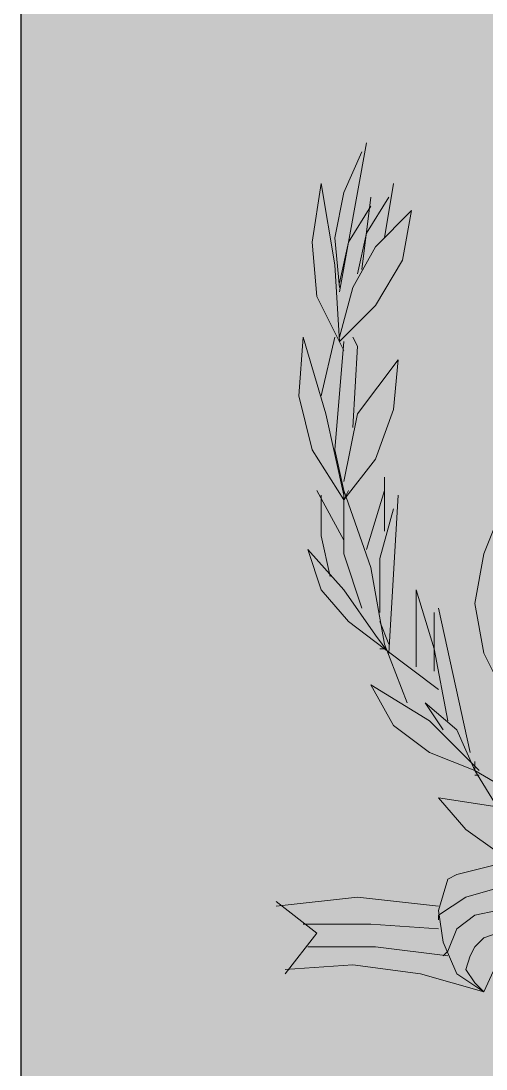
# Model space of a CAD drawing. Header units: inches. Extents: x 13.1 to 77.9, y 9.9 to 37.9.
# Drawn here: x 14.157 to 14.593, y 35.929 to 36.911 of the extents above; entities that cross this region are included whole.
import ezdxf

# ---------------------------------------------------------------- set-up
doc = ezdxf.new("R2010")
doc.units = ezdxf.units.IN
doc.header["$MEASUREMENT"] = 0
doc.layers.add('F_Layer01', color=7, linetype='Continuous')
doc.layers.add('F_NUEVA', color=43, linetype='Continuous', lineweight=25)

# ---------------------------------------------------------------- blocks, each defined once
blk = doc.blocks.new('block 274')
at = {"layer": 'F_Layer01', "color": 18, "lineweight": 9, "true_color": 0x000000}
for points in [[(1.17614, -1.22767), (1.20154, -1.08796)], [(1.17614, -1.22767), (1.20154, -1.08796)], [(1.1973, -1.09643), (1.18037, -1.13453), (1.1719, -1.17687), (1.17614, -1.22343)], [(1.1973, -1.09643), (1.18037, -1.13453), (1.1719, -1.17687), (1.17614, -1.22343)], [(1.1592, -1.12607), (1.15074, -1.1811), (1.15497, -1.2319), (1.18037, -1.2827)], [(1.1592, -1.12607), (1.15074, -1.1811), (1.15497, -1.2319), (1.18037, -1.2827)], [(1.17614, -1.27423), (1.1719, -1.20227), (1.1592, -1.12607)], [(1.17614, -1.27423), (1.1719, -1.20227), (1.1592, -1.12607)], [(1.21847, -1.17687), (1.22694, -1.12607)], [(1.21847, -1.17687), (1.22694, -1.12607)], [(1.2227, -1.13876), (1.20154, -1.17263), (1.19307, -1.21073)], [(1.2227, -1.13876), (1.20154, -1.17263), (1.19307, -1.21073)], [(1.1973, -1.2065), (1.20577, -1.13876)], [(1.1973, -1.2065), (1.20577, -1.13876)], [(1.20577, -1.14723), (1.1846, -1.1811), (1.17614, -1.2192)], [(1.20577, -1.14723), (1.1846, -1.1811), (1.17614, -1.2192)], [(1.24387, -1.15147), (1.21, -1.18533), (1.18884, -1.22343), (1.17614, -1.27)], [(1.24387, -1.15147), (1.21, -1.18533), (1.18884, -1.22343), (1.17614, -1.27)], [(1.17614, -1.27423), (1.21, -1.24037), (1.2354, -1.19803), (1.24387, -1.15147)], [(1.17614, -1.27423), (1.21, -1.24037), (1.2354, -1.19803), (1.24387, -1.15147)], [(1.14227, -1.27), (1.13804, -1.32503), (1.15074, -1.37583), (1.18037, -1.4224)], [(1.14227, -1.27), (1.13804, -1.32503), (1.15074, -1.37583), (1.18037, -1.4224)], [(1.18037, -1.41817), (1.16344, -1.34197), (1.14227, -1.27)], [(1.18037, -1.41817), (1.16344, -1.34197), (1.14227, -1.27)], [(1.1719, -1.27), (1.1592, -1.32503)], [(1.1719, -1.27), (1.1592, -1.32503)], [(1.1719, -1.37583), (1.18037, -1.27423)], [(1.1719, -1.37583), (1.18037, -1.27423)], [(1.18884, -1.35466), (1.19307, -1.27847)], [(1.18884, -1.35466), (1.19307, -1.27847)], [(1.23117, -1.29117), (1.19307, -1.34197), (1.18037, -1.40546)], [(1.23117, -1.29117), (1.19307, -1.34197), (1.18037, -1.40546)], [(1.18037, -1.4224), (1.21, -1.3843), (1.22694, -1.33773), (1.23117, -1.29117)], [(1.18037, -1.4224), (1.21, -1.3843), (1.22694, -1.33773), (1.23117, -1.29117)], [(1.21847, -1.45203), (1.21847, -1.40123)], [(1.21847, -1.45203), (1.21847, -1.40123)], [(1.18037, -1.4605), (1.15497, -1.41393)], [(1.18037, -1.4605), (1.15497, -1.41393)], [(1.21847, -1.55787), (1.20577, -1.4859), (1.18037, -1.41393)], [(1.18037, -1.4224), (1.1846, -1.41393)], [(1.18037, -1.41817), (1.18037, -1.41393), (1.18037, -1.4732), (1.1973, -1.524)], [(1.21847, -1.55787), (1.20577, -1.4859), (1.18037, -1.41393)], [(1.18037, -1.4224), (1.1846, -1.41393)], [(1.18037, -1.41817), (1.18037, -1.41393), (1.18037, -1.4732), (1.1973, -1.524)], [(1.21847, -1.41393), (1.20154, -1.46897)], [(1.21847, -1.41393), (1.20154, -1.46897)], [(1.1592, -1.41817), (1.1592, -1.45627), (1.16767, -1.49437)], [(1.1592, -1.41817), (1.1592, -1.45627), (1.16767, -1.49437)], [(1.2227, -1.56633), (1.23117, -1.41817)], [(1.2227, -1.56633), (1.23117, -1.41817)], [(1.22694, -1.43087), (1.21424, -1.47743), (1.21424, -1.52823)], [(1.22694, -1.43087), (1.21424, -1.47743), (1.21424, -1.52823)], [(1.32854, -1.43087), (1.3116, -1.4732), (1.30314, -1.51977), (1.3116, -1.56633), (1.33277, -1.60867), (1.36664, -1.64253), (1.40897, -1.6637), (1.45554, -1.67217)], [(1.32854, -1.43087), (1.3116, -1.4732), (1.30314, -1.51977), (1.3116, -1.56633), (1.33277, -1.60867), (1.36664, -1.64253), (1.40897, -1.6637), (1.45554, -1.67217)], [(1.21, -1.5494), (1.18037, -1.50707), (1.1465, -1.46897), (1.1592, -1.50707), (1.1846, -1.5367), (1.21847, -1.5621)], [(1.21, -1.5494), (1.18037, -1.50707), (1.1465, -1.46897), (1.1592, -1.50707), (1.1846, -1.5367), (1.21847, -1.5621)], [(1.2481, -1.50707), (1.2481, -1.57903)], [(1.2481, -1.50707), (1.2481, -1.57903)], [(1.26504, -1.5621), (1.2481, -1.50707)], [(1.26504, -1.5621), (1.2481, -1.50707)], [(1.26504, -1.52823), (1.26504, -1.58327)], [(1.26504, -1.52823), (1.26504, -1.58327)], [(1.2989, -1.65947), (1.26927, -1.524)], [(1.2989, -1.65947), (1.26927, -1.524)], [(1.21424, -1.5621), (1.21847, -1.5621)], [(1.26927, -1.6002), (1.21847, -1.5621)], [(1.26927, -1.6002), (1.21847, -1.5621)], [(1.26504, -1.5621), (1.27774, -1.62983)], [(1.26504, -1.5621), (1.27774, -1.62983)], [(1.30737, -1.6764), (1.2608, -1.62983), (1.20577, -1.59597), (1.22694, -1.63407), (1.2608, -1.65947), (1.30314, -1.6764)], [(1.30737, -1.6764), (1.2608, -1.62983), (1.20577, -1.59597), (1.22694, -1.63407), (1.2608, -1.65947), (1.30314, -1.6764)], [(1.25657, -1.6129), (1.2735, -1.6383)], [(1.25657, -1.6129), (1.2735, -1.6383)], [(1.30314, -1.6764), (1.2862, -1.6383), (1.25657, -1.6129)], [(1.30314, -1.6764), (1.2862, -1.6383), (1.25657, -1.6129)], [(1.30314, -1.66793), (1.30314, -1.6764), (1.3243, -1.71027), (1.35394, -1.7399), (1.39627, -1.75683)], [(1.30314, -1.66793), (1.30314, -1.6764), (1.3243, -1.71027), (1.35394, -1.7399), (1.39627, -1.75683)], [(1.30314, -1.67217), (1.30314, -1.6764)], [(1.30314, -1.67217), (1.30314, -1.6764)], [(1.39627, -1.74413), (1.35394, -1.70603), (1.30314, -1.6764)], [(1.39627, -1.74413), (1.35394, -1.70603), (1.30314, -1.6764)], [(1.30314, -1.68063), (1.30737, -1.68063)], [(1.30314, -1.68063), (1.30737, -1.68063)], [(1.26927, -1.7018), (1.29467, -1.73143), (1.3243, -1.7526), (1.35817, -1.76107), (1.39627, -1.75683)], [(1.26927, -1.7018), (1.29467, -1.73143), (1.3243, -1.7526), (1.35817, -1.76107), (1.39627, -1.75683)], [(1.2862, -1.77376), (1.32007, -1.7653), (1.34547, -1.7653)], [(1.27774, -1.778), (1.26927, -1.80763), (1.2735, -1.83727), (1.2862, -1.8669), (1.3116, -1.88383)], [(1.27774, -1.778), (1.26927, -1.80763), (1.2735, -1.83727), (1.2862, -1.8669), (1.3116, -1.88383)], [(1.26927, -1.8161), (1.26927, -1.81187), (1.29467, -1.79493), (1.3243, -1.78647), (1.34547, -1.78647)], [(1.26927, -1.8161), (1.26927, -1.81187), (1.29467, -1.79493), (1.3243, -1.78647), (1.34547, -1.78647)], [(1.26927, -1.8034), (1.19307, -1.79493), (1.11687, -1.8034)], [(1.26927, -1.8034), (1.19307, -1.79493), (1.11687, -1.8034)], [(1.11687, -1.79917), (1.15497, -1.8288), (1.12534, -1.8669)], [(1.11687, -1.79917), (1.15497, -1.8288), (1.12534, -1.8669)], [(1.2735, -1.84997), (1.27774, -1.84573), (1.2862, -1.82457), (1.30314, -1.81187), (1.3243, -1.80763), (1.34547, -1.80763)], [(1.2735, -1.84997), (1.27774, -1.84573), (1.2862, -1.82457), (1.30314, -1.81187), (1.3243, -1.80763), (1.34547, -1.80763)], [(1.26927, -1.82457), (1.20577, -1.82033), (1.14227, -1.82033)], [(1.26927, -1.82457), (1.20577, -1.82033), (1.14227, -1.82033)], [(1.337, -1.8288), (1.3116, -1.88383), (1.30314, -1.87537), (1.29467, -1.86267), (1.2989, -1.84997), (1.30314, -1.8415), (1.3116, -1.83303), (1.3243, -1.8288), (1.34124, -1.8288)], [(1.3116, -1.88383), (1.30314, -1.87537), (1.29467, -1.86267), (1.2989, -1.84997), (1.30314, -1.8415), (1.3116, -1.83303), (1.3243, -1.8288), (1.34124, -1.8288)], [(1.3116, -1.88383), (1.337, -1.8288)], [(1.27774, -1.84997), (1.21, -1.8415), (1.1465, -1.8415)], [(1.27774, -1.84997), (1.21, -1.8415), (1.1465, -1.8415)], [(1.3116, -1.88383), (1.25234, -1.8669), (1.18884, -1.85843), (1.12534, -1.86267)], [(1.3116, -1.88383), (1.25234, -1.8669), (1.18884, -1.85843), (1.12534, -1.86267)]]:
    blk.add_lwpolyline(points, dxfattribs=at)
for points, knots in [([(1.18884, -1.27), (1.18884, -1.27), (1.19307, -1.27847), (1.19307, -1.27847), (1.19307, -1.27847), (1.18884, -1.27), (1.18884, -1.27)], [0, 0, 0, 0, 1, 1, 1, 2, 2, 2, 2]), ([(1.1719, -1.37583), (1.1719, -1.37583), (1.18037, -1.41393), (1.18037, -1.41393), (1.18037, -1.41393), (1.1719, -1.37583), (1.1719, -1.37583)], [0, 0, 0, 0, 1, 1, 1, 2, 2, 2, 2]), ([(1.21424, -1.52823), (1.21424, -1.52823), (1.21424, -1.524), (1.21424, -1.524), (1.21424, -1.524), (1.21424, -1.52823), (1.21424, -1.52823)], [0, 0, 0, 0, 1, 1, 1, 2, 2, 2, 2]), ([(1.21424, -1.5367), (1.21424, -1.5367), (1.2227, -1.55787), (1.2227, -1.55787), (1.2227, -1.55787), (1.21424, -1.5367), (1.21424, -1.5367)], [0, 0, 0, 0, 1, 1, 1, 2, 2, 2, 2]), ([(1.21, -1.5494), (1.21, -1.5494), (1.2227, -1.56633), (1.2227, -1.56633), (1.2227, -1.56633), (1.21, -1.5494), (1.21, -1.5494)], [0, 0, 0, 0, 1, 1, 1, 2, 2, 2, 2]), ([(1.21847, -1.55787), (1.21847, -1.55787), (1.23964, -1.6129), (1.23964, -1.6129), (1.23964, -1.6129), (1.21847, -1.55787), (1.21847, -1.55787)], [0, 0, 0, 0, 1, 1, 1, 2, 2, 2, 2]), ([(1.3243, -1.71027), (1.3243, -1.71027), (1.26927, -1.7018), (1.26927, -1.7018), (1.26927, -1.7018), (1.3243, -1.71027), (1.3243, -1.71027)], [0, 0, 0, 0, 1, 1, 1, 2, 2, 2, 2]), ([(1.2862, -1.77376), (1.2862, -1.77376), (1.27774, -1.778), (1.27774, -1.778), (1.27774, -1.778), (1.2862, -1.77376), (1.2862, -1.77376), (1.2862, -1.77376), (1.32007, -1.7653), (1.32007, -1.7653), (1.32007, -1.7653), (1.34547, -1.7653), (1.34547, -1.7653)], [0, 0, 0, 0, 1, 1, 1, 2, 2, 2, 3, 3, 3, 4, 4, 4, 4])]:
    blk.add_open_spline(points, degree=3, knots=knots, dxfattribs=at)

msp = doc.modelspace()

# ---------------------------------------------------------------- hatches: boundary and pattern name
at = {"layer": 'F_Layer01', "true_color": 0x6eb1b7}
h = msp.add_hatch(color=143, dxfattribs=at)
h.dxf.hatch_style = 2
h.paths.add_polyline_path([(26.53271, 35.87405), (14.1571, 35.87405), (14.1571, 37.31338), (26.53271, 37.31338)])

# ---------------------------------------------------------------- linework, layer by layer
at = {"layer": 'F_Layer01', "lineweight": 0}
msp.add_lwpolyline([(26.53271, 35.87405), (14.1571, 35.87405), (14.1571, 37.31338), (26.53271, 37.31338), (26.53271, 35.87405)], dxfattribs=at)
at = {"layer": 'F_NUEVA', "color": 7}
msp.add_line((14.1571, 37.31337), (14.1571, 10.31337), dxfattribs=at)

# ---------------------------------------------------------------- block references
at = {"layer": 'F_Layer01'}
msp.add_blockref('block 274', (13.27956, 37.88488), dxfattribs=at)

doc.saveas('drawing.dxf')
